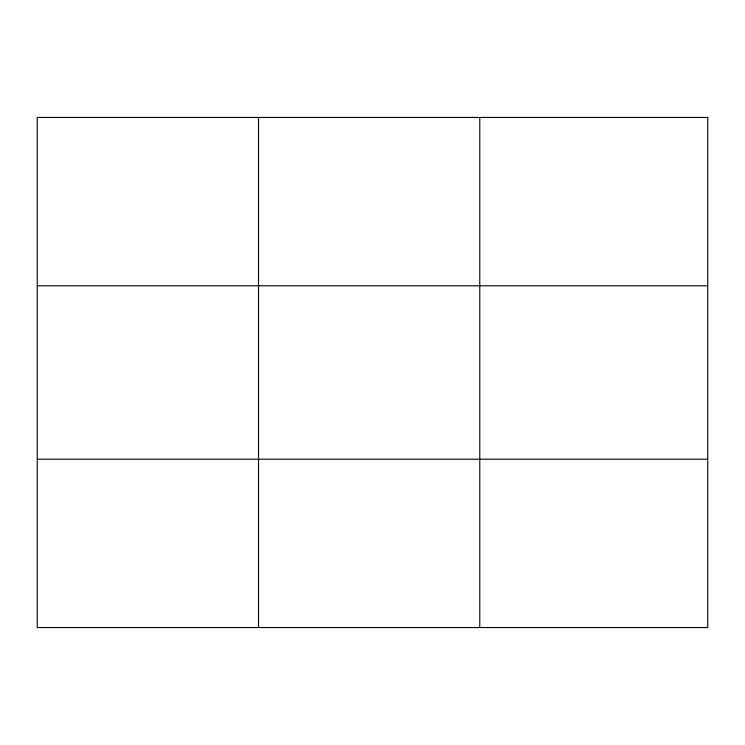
<?xml version="1.0" encoding="UTF-8"?>
<svg xmlns="http://www.w3.org/2000/svg" width="745" height="745" viewBox="0 0 745 745"><rect width="100%" height="100%" fill="white"/><g stroke="black" fill="none" stroke-linecap="round" stroke-linejoin="round"><path stroke-width="1.12" d="M258.515 117.459L258.515 627.541M479.78 117.459L479.78 627.541M37.25 285.782L707.75 285.782M37.25 459.218L707.75 459.218M707.75 117.459L707.75 627.541L37.25 627.541L37.25 117.459L707.75 117.459"/></g></svg>
